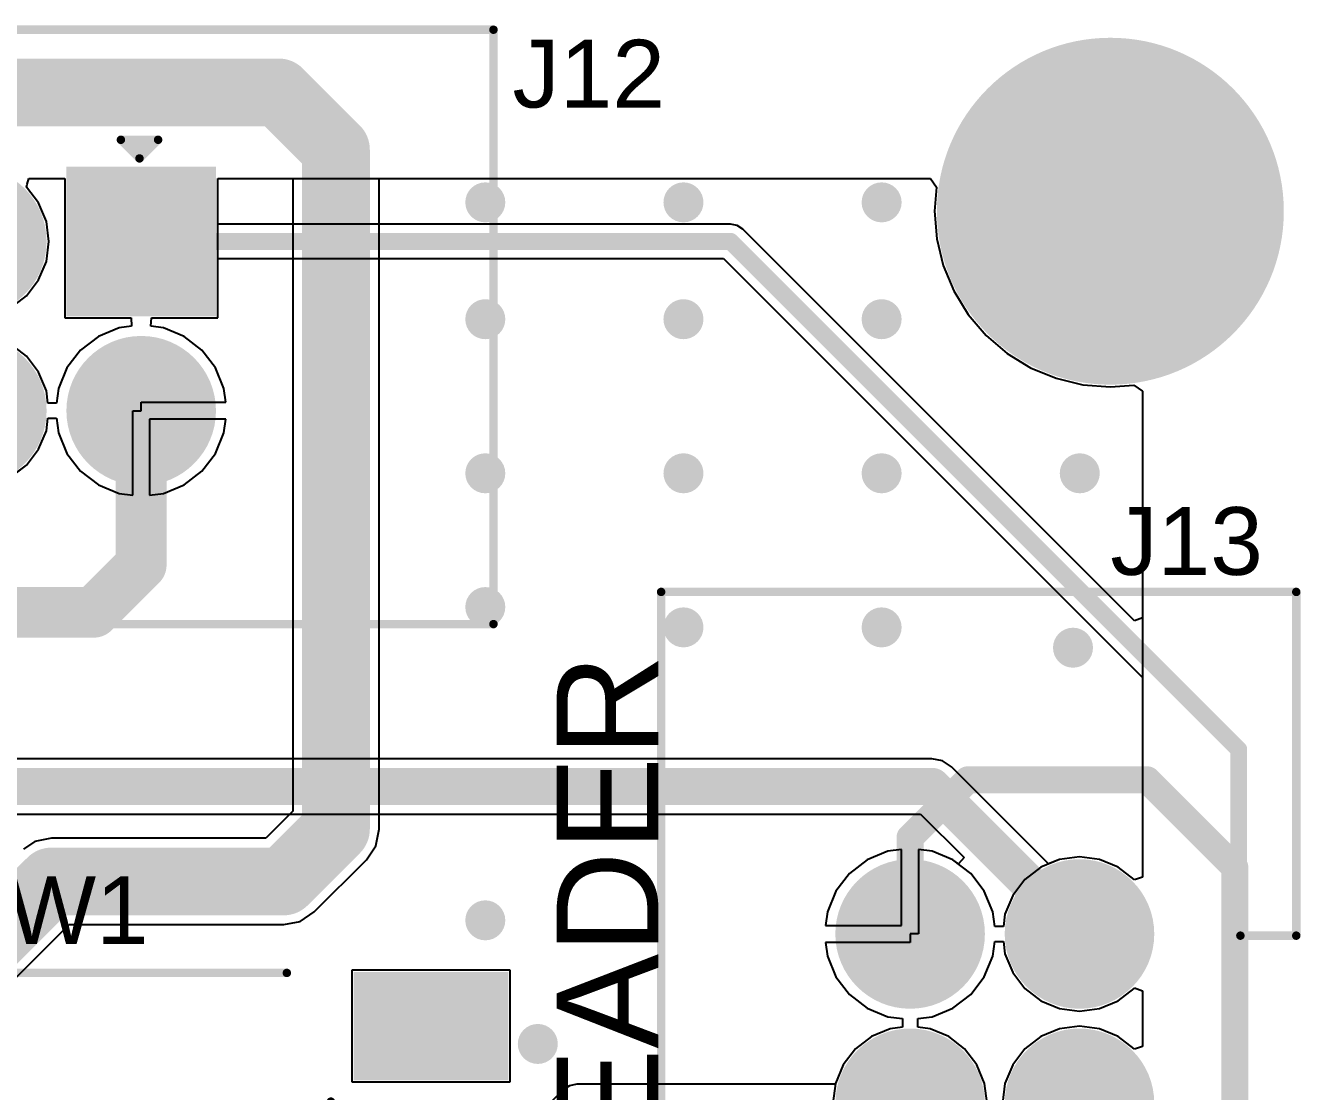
# Model space of a CAD drawing. Header units: millimetres. Extents: x -0.27 to 4.7, y -0.39 to 2.83.
# Drawn here: x 3.868 to 4.62, y 2.131 to 2.76 of the extents above; entities that cross this region are included whole.
import ezdxf

# ---------------------------------------------------------------- set-up
doc = ezdxf.new("R2010")
doc.units = ezdxf.units.MM
doc.header["$MEASUREMENT"] = 0
for name, color, linetype in [('BottomLayer', 5, 'Continuous'), ('BottomSolder', 6, 'Continuous'), ('MultiLayer', 9, 'Continuous'), ('PadHoleLayer', 156, 'Continuous'), ('TopLayer', 1, 'Continuous'), ('TopOverlay', 2, 'Continuous'), ('TopPaste', 8, 'Continuous'), ('TopSolder', 216, 'Continuous'), ('ViaHoleLayer', 16, 'Continuous')]:
    doc.layers.add(name, color=color, linetype=linetype)
doc.styles.add('Arial', font='', dxfattribs={"height": 0.2})
doc.styles.get('Arial').set_extended_font_data('Arial')

# ---------------------------------------------------------------- blocks, each defined once
blk = doc.blocks.new('TL3301NF160QG_56')
at = {"layer": 'TopLayer'}
for points in [[(-0.1374015, 0.06062995), (-0.2208661, 0.06062995), (-0.2208661, 0.11653545), (-0.1374015, 0.11653545)], [(0.2208662, 0.06062995), (0.1374016, 0.06062995), (0.1374016, 0.11653545), (0.2208662, 0.11653545)], [(-0.1374015, -0.11653545), (-0.2208661, -0.11653545), (-0.2208661, -0.06062995), (-0.1374015, -0.06062995)], [(0.2208662, -0.11653545), (0.1374016, -0.11653545), (0.1374016, -0.06062995), (0.2208662, -0.06062995)]]:
    blk.add_hatch(color=1, dxfattribs=at).paths.add_polyline_path(points)
at = {"layer": 'TopPaste'}
for points in [[(-0.1374015, 0.06062995), (-0.2208661, 0.06062995), (-0.2208661, 0.11653545), (-0.1374015, 0.11653545)], [(0.2208662, 0.06062995), (0.1374016, 0.06062995), (0.1374016, 0.11653545), (0.2208662, 0.11653545)], [(-0.1374015, -0.11653545), (-0.2208661, -0.11653545), (-0.2208661, -0.06062995), (-0.1374015, -0.06062995)], [(0.2208662, -0.11653545), (0.1374016, -0.11653545), (0.1374016, -0.06062995), (0.2208662, -0.06062995)]]:
    blk.add_hatch(color=8, dxfattribs=at).paths.add_polyline_path(points)
at = {"layer": 'TopSolder'}
for points in [[(-0.1334015, 0.05662995), (-0.2248661, 0.05662995), (-0.2248661, 0.12053545), (-0.1334015, 0.12053545)], [(0.2248662, 0.05662995), (0.1334016, 0.05662995), (0.1334016, 0.12053545), (0.2248662, 0.12053545)], [(-0.1334015, -0.12053545), (-0.2248661, -0.12053545), (-0.2248661, -0.05662995), (-0.1334015, -0.05662995)], [(0.2248662, -0.12053545), (0.1334016, -0.12053545), (0.1334016, -0.05662995), (0.2248662, -0.05662995)]]:
    blk.add_hatch(color=216, dxfattribs=at).paths.add_polyline_path(points)
at = {"layer": 'TopOverlay'}
for points, const_width in [([(-0.1879999, 0.129), (-0.1779999, 0.129)], 0.007874), ([(-0.1879999, 0.129), (-0.1829999, 0.124)], 0.007874), ([(-0.1829999, 0.124), (-0.1779999, 0.129)], 0.007874), ([(-0.101, 0.12), (0.094, 0.12)], 0.005), ([(0.12, -0.041), (0.12, 0.044)], 0.005), ([(-0.1199999, -0.044), (-0.1199999, 0.041)], 0.005), ([(-0.0939999, -0.12), (0.1010001, -0.12)], 0.005)]:
    blk.add_lwpolyline(points, dxfattribs=dict(at, const_width=const_width))
for points, const_width in [([(-0.1899684, 0.129, 1), (-0.1860314, 0.129, 1)], 0.003937), ([(-0.1899684, 0.129, 1), (-0.1860314, 0.129, 1)], 0.003937), ([(-0.1799684, 0.129, 1), (-0.1760314, 0.129, 1)], 0.003937), ([(-0.1799684, 0.129, 1), (-0.1760314, 0.129, 1)], 0.003937), ([(-0.1849684, 0.124, 1), (-0.1810314, 0.124, 1)], 0.003937), ([(-0.1849684, 0.124, 1), (-0.1810314, 0.124, 1)], 0.003937), ([(-0.10225, 0.12, 1), (-0.09975, 0.12, 1)], 0.0025), ([(0.09275, 0.12, 1), (0.09525, 0.12, 1)], 0.0025), ([(0.11875, 0.044, 1), (0.12125, 0.044, 1)], 0.0025), ([(-0.1212499, 0.041, 1), (-0.1187499, 0.041, 1)], 0.0025), ([(-0.1212499, -0.044, 1), (-0.1187499, -0.044, 1)], 0.0025), ([(0.11875, -0.041, 1), (0.12125, -0.041, 1)], 0.0025), ([(-0.0952499, -0.12, 1), (-0.0927499, -0.12, 1)], 0.0025), ([(0.0997501, -0.12, 1), (0.1022501, -0.12, 1)], 0.0025)]:
    blk.add_lwpolyline(points, format="xyb", close=True, dxfattribs=dict(at, const_width=const_width))
blk = doc.blocks.new('BH254V_6P_120')
at = {"layer": 'BottomLayer'}
h = blk.add_hatch(color=5, dxfattribs=at)
edge = h.paths.add_edge_path()
edge.add_arc((-0.1, 0.05), 0.0401575, 0, 360)
h = blk.add_hatch(color=5, dxfattribs=at)
edge = h.paths.add_edge_path()
edge.add_arc((0, 0.05), 0.0401575, 0, 360)
h = blk.add_hatch(color=5, dxfattribs=at)
edge = h.paths.add_edge_path()
edge.add_arc((0.1, 0.05), 0.0401575, 0, 360)
blk.add_hatch(color=5, dxfattribs=at).paths.add_polyline_path([(-0.1401575, -0.0098425), (-0.0598425, -0.0098425), (-0.0598425, -0.0901575), (-0.1401575, -0.0901575)])
h = blk.add_hatch(color=5, dxfattribs=at)
edge = h.paths.add_edge_path()
edge.add_arc((0, -0.05), 0.0401575, 0, 360)
h = blk.add_hatch(color=5, dxfattribs=at)
edge = h.paths.add_edge_path()
edge.add_arc((0.1, -0.05), 0.0401575, 0, 360)
at = {"layer": 'BottomSolder'}
h = blk.add_hatch(color=6, dxfattribs=at)
edge = h.paths.add_edge_path()
edge.add_arc((-0.1, 0.05), 0.0441575, 0, 360)
h = blk.add_hatch(color=6, dxfattribs=at)
edge = h.paths.add_edge_path()
edge.add_arc((0, 0.05), 0.0441575, 0, 360)
h = blk.add_hatch(color=6, dxfattribs=at)
edge = h.paths.add_edge_path()
edge.add_arc((0.1, 0.05), 0.0441575, 0, 360)
blk.add_hatch(color=6, dxfattribs=at).paths.add_polyline_path([(-0.1441575, -0.0058425), (-0.0558425, -0.0058425), (-0.0558425, -0.0941575), (-0.1441575, -0.0941575)])
h = blk.add_hatch(color=6, dxfattribs=at)
edge = h.paths.add_edge_path()
edge.add_arc((0, -0.05), 0.0441575, 0, 360)
h = blk.add_hatch(color=6, dxfattribs=at)
edge = h.paths.add_edge_path()
edge.add_arc((0.1, -0.05), 0.0441575, 0, 360)
at = {"layer": 'MultiLayer'}
h = blk.add_hatch(color=9, dxfattribs=at)
edge = h.paths.add_edge_path()
edge.add_arc((-0.1, 0.05), 0.0401575, 0, 360)
h = blk.add_hatch(color=9, dxfattribs=at)
edge = h.paths.add_edge_path()
edge.add_arc((0, 0.05), 0.0401575, 0, 360)
h = blk.add_hatch(color=9, dxfattribs=at)
edge = h.paths.add_edge_path()
edge.add_arc((0.1, 0.05), 0.0401575, 0, 360)
blk.add_hatch(color=9, dxfattribs=at).paths.add_polyline_path([(-0.1401575, -0.0098425), (-0.0598425, -0.0098425), (-0.0598425, -0.0901575), (-0.1401575, -0.0901575)])
h = blk.add_hatch(color=9, dxfattribs=at)
edge = h.paths.add_edge_path()
edge.add_arc((0, -0.05), 0.0401575, 0, 360)
h = blk.add_hatch(color=9, dxfattribs=at)
edge = h.paths.add_edge_path()
edge.add_arc((0.1, -0.05), 0.0401575, 0, 360)
at = {"layer": 'PadHoleLayer'}
h = blk.add_hatch(color=156, dxfattribs=at)
edge = h.paths.add_edge_path()
edge.add_arc((-0.1, 0.05), 0.0200787, 0, 360)
h = blk.add_hatch(color=156, dxfattribs=at)
edge = h.paths.add_edge_path()
edge.add_arc((0, 0.05), 0.0200787, 0, 360)
h = blk.add_hatch(color=156, dxfattribs=at)
edge = h.paths.add_edge_path()
edge.add_arc((0.1, 0.05), 0.0200787, 0, 360)
h = blk.add_hatch(color=156, dxfattribs=at)
edge = h.paths.add_edge_path()
edge.add_arc((-0.1, -0.05), 0.0200787, 0, 360)
h = blk.add_hatch(color=156, dxfattribs=at)
edge = h.paths.add_edge_path()
edge.add_arc((0, -0.05), 0.0200787, 0, 360)
h = blk.add_hatch(color=156, dxfattribs=at)
edge = h.paths.add_edge_path()
edge.add_arc((0.1, -0.05), 0.0200787, 0, 360)
at = {"layer": 'TopLayer'}
h = blk.add_hatch(color=1, dxfattribs=at)
edge = h.paths.add_edge_path()
edge.add_arc((-0.1, 0.05), 0.0401575, 0, 360)
h = blk.add_hatch(color=1, dxfattribs=at)
edge = h.paths.add_edge_path()
edge.add_arc((0, 0.05), 0.0401575, 0, 360)
h = blk.add_hatch(color=1, dxfattribs=at)
edge = h.paths.add_edge_path()
edge.add_arc((0.1, 0.05), 0.0401575, 0, 360)
blk.add_hatch(color=1, dxfattribs=at).paths.add_polyline_path([(-0.1401575, -0.0098425), (-0.0598425, -0.0098425), (-0.0598425, -0.0901575), (-0.1401575, -0.0901575)])
h = blk.add_hatch(color=1, dxfattribs=at)
edge = h.paths.add_edge_path()
edge.add_arc((0, -0.05), 0.0401575, 0, 360)
h = blk.add_hatch(color=1, dxfattribs=at)
edge = h.paths.add_edge_path()
edge.add_arc((0.1, -0.05), 0.0401575, 0, 360)
at = {"layer": 'TopOverlay'}
blk.add_hatch(color=2, dxfattribs=at).paths.add_polyline_path([(-0.0955, -0.103), (-0.107, -0.103), (-0.107, -0.1105), (-0.0955, -0.1105)])
at = {"layer": 'TopSolder'}
h = blk.add_hatch(color=216, dxfattribs=at)
edge = h.paths.add_edge_path()
edge.add_arc((-0.1, 0.05), 0.0441575, 0, 360)
h = blk.add_hatch(color=216, dxfattribs=at)
edge = h.paths.add_edge_path()
edge.add_arc((0, 0.05), 0.0441575, 0, 360)
h = blk.add_hatch(color=216, dxfattribs=at)
edge = h.paths.add_edge_path()
edge.add_arc((0.1, 0.05), 0.0441575, 0, 360)
blk.add_hatch(color=216, dxfattribs=at).paths.add_polyline_path([(-0.1441575, -0.0058425), (-0.0558425, -0.0058425), (-0.0558425, -0.0941575), (-0.1441575, -0.0941575)])
h = blk.add_hatch(color=216, dxfattribs=at)
edge = h.paths.add_edge_path()
edge.add_arc((0, -0.05), 0.0441575, 0, 360)
h = blk.add_hatch(color=216, dxfattribs=at)
edge = h.paths.add_edge_path()
edge.add_arc((0.1, -0.05), 0.0441575, 0, 360)
at = {"layer": 'TopOverlay', "const_width": 0.005}
for points in [[(-0.301, 0.197), (0.302, 0.197)], [(-0.301, 0.197), (-0.301, -0.178)], [(0.302, 0.197), (0.302, -0.178)], [(-0.101, -0.1), (-0.112, -0.111)], [(-0.101, -0.1), (-0.09, -0.111)], [(-0.112, -0.111), (-0.09, -0.111)], [(-0.1, -0.145), (0.099, -0.145)], [(-0.1, -0.145), (-0.1, -0.178)], [(0.099, -0.145), (0.099, -0.178)], [(-0.301, -0.178), (-0.1, -0.178)], [(0.099, -0.178), (0.302, -0.178)]]:
    blk.add_lwpolyline(points, dxfattribs=at)
at = {"layer": 'TopOverlay', "const_width": 0.0025}
for points in [[(-0.30225, 0.197, 1), (-0.29975, 0.197, 1)], [(-0.30225, 0.197, 1), (-0.29975, 0.197, 1)], [(0.30075, 0.197, 1), (0.30325, 0.197, 1)], [(0.30075, 0.197, 1), (0.30325, 0.197, 1)], [(-0.10225, -0.1, 1), (-0.09975, -0.1, 1)], [(-0.10225, -0.1, 1), (-0.09975, -0.1, 1)], [(-0.11325, -0.111, 1), (-0.11075, -0.111, 1)], [(-0.11325, -0.111, 1), (-0.11075, -0.111, 1)], [(-0.09125, -0.111, 1), (-0.08875, -0.111, 1)], [(-0.09125, -0.111, 1), (-0.08875, -0.111, 1)], [(-0.10125, -0.145, 1), (-0.09875, -0.145, 1)], [(-0.10125, -0.145, 1), (-0.09875, -0.145, 1)], [(0.09775, -0.145, 1), (0.10025, -0.145, 1)], [(0.09775, -0.145, 1), (0.10025, -0.145, 1)], [(-0.30225, -0.178, 1), (-0.29975, -0.178, 1)], [(-0.30225, -0.178, 1), (-0.29975, -0.178, 1)], [(-0.10125, -0.178, 1), (-0.09875, -0.178, 1)], [(-0.10125, -0.178, 1), (-0.09875, -0.178, 1)], [(0.09775, -0.178, 1), (0.10025, -0.178, 1)], [(0.09775, -0.178, 1), (0.10025, -0.178, 1)], [(0.30075, -0.178, 1), (0.30325, -0.178, 1)], [(0.30075, -0.178, 1), (0.30325, -0.178, 1)]]:
    blk.add_lwpolyline(points, format="xyb", close=True, dxfattribs=at)
blk = doc.blocks.new('BH254V_10P_121')
at = {"layer": 'BottomLayer'}
h = blk.add_hatch(color=5, dxfattribs=at)
edge = h.paths.add_edge_path()
edge.add_arc((-0.2, 0.05), 0.0401575, 0, 360)
h = blk.add_hatch(color=5, dxfattribs=at)
edge = h.paths.add_edge_path()
edge.add_arc((-0.1, 0.05), 0.0401575, 0, 360)
blk.add_hatch(color=5, dxfattribs=at).paths.add_polyline_path([(-0.2401575, -0.0098425), (-0.1598425, -0.0098425), (-0.1598425, -0.0901575), (-0.2401575, -0.0901575)])
h = blk.add_hatch(color=5, dxfattribs=at)
edge = h.paths.add_edge_path()
edge.add_arc((-0.1, -0.05), 0.0401575, 0, 360)
at = {"layer": 'BottomSolder'}
h = blk.add_hatch(color=6, dxfattribs=at)
edge = h.paths.add_edge_path()
edge.add_arc((-0.2, 0.05), 0.0441575, 0, 360)
h = blk.add_hatch(color=6, dxfattribs=at)
edge = h.paths.add_edge_path()
edge.add_arc((-0.1, 0.05), 0.0441575, 0, 360)
blk.add_hatch(color=6, dxfattribs=at).paths.add_polyline_path([(-0.2441575, -0.0058425), (-0.1558425, -0.0058425), (-0.1558425, -0.0941575), (-0.2441575, -0.0941575)])
h = blk.add_hatch(color=6, dxfattribs=at)
edge = h.paths.add_edge_path()
edge.add_arc((-0.1, -0.05), 0.0441575, 0, 360)
at = {"layer": 'MultiLayer'}
h = blk.add_hatch(color=9, dxfattribs=at)
edge = h.paths.add_edge_path()
edge.add_arc((-0.2, 0.05), 0.0401575, 0, 360)
h = blk.add_hatch(color=9, dxfattribs=at)
edge = h.paths.add_edge_path()
edge.add_arc((-0.1, 0.05), 0.0401575, 0, 360)
blk.add_hatch(color=9, dxfattribs=at).paths.add_polyline_path([(-0.2401575, -0.0098425), (-0.1598425, -0.0098425), (-0.1598425, -0.0901575), (-0.2401575, -0.0901575)])
h = blk.add_hatch(color=9, dxfattribs=at)
edge = h.paths.add_edge_path()
edge.add_arc((-0.1, -0.05), 0.0401575, 0, 360)
at = {"layer": 'PadHoleLayer'}
h = blk.add_hatch(color=156, dxfattribs=at)
edge = h.paths.add_edge_path()
edge.add_arc((-0.2, 0.05), 0.0200787, 0, 360)
h = blk.add_hatch(color=156, dxfattribs=at)
edge = h.paths.add_edge_path()
edge.add_arc((-0.2, -0.05), 0.0200787, 0, 360)
at = {"layer": 'TopLayer'}
h = blk.add_hatch(color=1, dxfattribs=at)
edge = h.paths.add_edge_path()
edge.add_arc((-0.2, 0.05), 0.0401575, 0, 360)
h = blk.add_hatch(color=1, dxfattribs=at)
edge = h.paths.add_edge_path()
edge.add_arc((-0.1, 0.05), 0.0401575, 0, 360)
blk.add_hatch(color=1, dxfattribs=at).paths.add_polyline_path([(-0.2401575, -0.0098425), (-0.1598425, -0.0098425), (-0.1598425, -0.0901575), (-0.2401575, -0.0901575)])
h = blk.add_hatch(color=1, dxfattribs=at)
edge = h.paths.add_edge_path()
edge.add_arc((-0.1, -0.05), 0.0401575, 0, 360)
at = {"layer": 'TopOverlay'}
blk.add_hatch(color=2, dxfattribs=at).paths.add_polyline_path([(-0.1935, -0.102), (-0.205, -0.102), (-0.205, -0.1095), (-0.1935, -0.1095)])
at = {"layer": 'TopSolder'}
h = blk.add_hatch(color=216, dxfattribs=at)
edge = h.paths.add_edge_path()
edge.add_arc((-0.2, 0.05), 0.0441575, 0, 360)
h = blk.add_hatch(color=216, dxfattribs=at)
edge = h.paths.add_edge_path()
edge.add_arc((-0.1, 0.05), 0.0441575, 0, 360)
blk.add_hatch(color=216, dxfattribs=at).paths.add_polyline_path([(-0.2441575, -0.0058425), (-0.1558425, -0.0058425), (-0.1558425, -0.0941575), (-0.2441575, -0.0941575)])
h = blk.add_hatch(color=216, dxfattribs=at)
edge = h.paths.add_edge_path()
edge.add_arc((-0.1, -0.05), 0.0441575, 0, 360)
at = {"layer": 'TopOverlay', "const_width": 0.005}
for points in [[(0.407, 0.176), (-0.408, 0.1759999)], [(-0.408, 0.176), (-0.408, -0.175)], [(-0.199, -0.099), (-0.21, -0.11)], [(-0.188, -0.11), (-0.199, -0.099)], [(-0.188, -0.11), (-0.21, -0.11)], [(-0.1, -0.175), (-0.408, -0.175)]]:
    blk.add_lwpolyline(points, dxfattribs=at)
at = {"layer": 'TopOverlay', "const_width": 0.0025}
for points in [[(-0.40925, 0.176, 1), (-0.40675, 0.176, 1)], [(-0.40925, 0.1759999, 1), (-0.40675, 0.1759999, 1)], [(-0.20025, -0.099, 1), (-0.19775, -0.099, 1)], [(-0.20025, -0.099, 1), (-0.19775, -0.099, 1)], [(-0.21125, -0.11, 1), (-0.20875, -0.11, 1)], [(-0.21125, -0.11, 1), (-0.20875, -0.11, 1)], [(-0.18925, -0.11, 1), (-0.18675, -0.11, 1)], [(-0.18925, -0.11, 1), (-0.18675, -0.11, 1)], [(-0.40925, -0.175, 1), (-0.40675, -0.175, 1)], [(-0.40925, -0.175, 1), (-0.40675, -0.175, 1)]]:
    blk.add_lwpolyline(points, format="xyb", close=True, dxfattribs=at)

msp = doc.modelspace()

# ---------------------------------------------------------------- hatches: boundary and pattern name
at = {"layer": 'BottomLayer'}
h = msp.add_hatch(color=5, dxfattribs=at)
edge = h.paths.add_edge_path()
edge.add_arc((4.5080542, 2.6507712), 0.0984252, 0, 360)
h = msp.add_hatch(color=5, dxfattribs=at)
edge = h.paths.add_edge_path()
edge.add_arc((4.139, 2.656), 0.011811, 0, 360)
h = msp.add_hatch(color=5, dxfattribs=at)
edge = h.paths.add_edge_path()
edge.add_arc((4.256, 2.656), 0.011811, 0, 360)
h = msp.add_hatch(color=5, dxfattribs=at)
edge = h.paths.add_edge_path()
edge.add_arc((4.373, 2.656), 0.011811, 0, 360)
h = msp.add_hatch(color=5, dxfattribs=at)
edge = h.paths.add_edge_path()
edge.add_arc((4.139, 2.587), 0.011811, 0, 360)
h = msp.add_hatch(color=5, dxfattribs=at)
edge = h.paths.add_edge_path()
edge.add_arc((4.256, 2.587), 0.011811, 0, 360)
h = msp.add_hatch(color=5, dxfattribs=at)
edge = h.paths.add_edge_path()
edge.add_arc((4.373, 2.587), 0.011811, 0, 360)
h = msp.add_hatch(color=5, dxfattribs=at)
edge = h.paths.add_edge_path()
edge.add_arc((4.139, 2.496), 0.011811, 0, 360)
h = msp.add_hatch(color=5, dxfattribs=at)
edge = h.paths.add_edge_path()
edge.add_arc((4.256, 2.496), 0.011811, 0, 360)
h = msp.add_hatch(color=5, dxfattribs=at)
edge = h.paths.add_edge_path()
edge.add_arc((4.373, 2.496), 0.011811, 0, 360)
h = msp.add_hatch(color=5, dxfattribs=at)
edge = h.paths.add_edge_path()
edge.add_arc((4.49, 2.496), 0.011811, 0, 360)
h = msp.add_hatch(color=5, dxfattribs=at)
edge = h.paths.add_edge_path()
edge.add_arc((4.139, 2.417), 0.011811, 0, 360)
h = msp.add_hatch(color=5, dxfattribs=at)
edge = h.paths.add_edge_path()
edge.add_arc((4.256, 2.405), 0.011811, 0, 360)
h = msp.add_hatch(color=5, dxfattribs=at)
edge = h.paths.add_edge_path()
edge.add_arc((4.373, 2.405), 0.011811, 0, 360)
h = msp.add_hatch(color=5, dxfattribs=at)
edge = h.paths.add_edge_path()
edge.add_arc((4.486, 2.393), 0.011811, 0, 360)
h = msp.add_hatch(color=5, dxfattribs=at)
edge = h.paths.add_edge_path()
edge.add_arc((4.139, 2.232), 0.011811, 0, 360)
h = msp.add_hatch(color=5, dxfattribs=at)
edge = h.paths.add_edge_path()
edge.add_arc((4.17, 2.159), 0.011811, 0, 360)
at = {"layer": 'BottomSolder'}
h = msp.add_hatch(color=6, dxfattribs=at)
edge = h.paths.add_edge_path()
edge.add_arc((4.5080542, 2.6507712), 0.1024252, 0, 360)
h = msp.add_hatch(color=6, dxfattribs=at)
edge = h.paths.add_edge_path()
edge.add_arc((4.139, 2.656), 0.0059055, 0, 360)
h = msp.add_hatch(color=6, dxfattribs=at)
edge = h.paths.add_edge_path()
edge.add_arc((4.256, 2.656), 0.0059055, 0, 360)
h = msp.add_hatch(color=6, dxfattribs=at)
edge = h.paths.add_edge_path()
edge.add_arc((4.373, 2.656), 0.0059055, 0, 360)
h = msp.add_hatch(color=6, dxfattribs=at)
edge = h.paths.add_edge_path()
edge.add_arc((4.139, 2.587), 0.0059055, 0, 360)
h = msp.add_hatch(color=6, dxfattribs=at)
edge = h.paths.add_edge_path()
edge.add_arc((4.256, 2.587), 0.0059055, 0, 360)
h = msp.add_hatch(color=6, dxfattribs=at)
edge = h.paths.add_edge_path()
edge.add_arc((4.373, 2.587), 0.0059055, 0, 360)
h = msp.add_hatch(color=6, dxfattribs=at)
edge = h.paths.add_edge_path()
edge.add_arc((4.139, 2.496), 0.0059055, 0, 360)
h = msp.add_hatch(color=6, dxfattribs=at)
edge = h.paths.add_edge_path()
edge.add_arc((4.256, 2.496), 0.0059055, 0, 360)
h = msp.add_hatch(color=6, dxfattribs=at)
edge = h.paths.add_edge_path()
edge.add_arc((4.373, 2.496), 0.0059055, 0, 360)
h = msp.add_hatch(color=6, dxfattribs=at)
edge = h.paths.add_edge_path()
edge.add_arc((4.49, 2.496), 0.0059055, 0, 360)
h = msp.add_hatch(color=6, dxfattribs=at)
edge = h.paths.add_edge_path()
edge.add_arc((4.139, 2.417), 0.0059055, 0, 360)
h = msp.add_hatch(color=6, dxfattribs=at)
edge = h.paths.add_edge_path()
edge.add_arc((4.256, 2.405), 0.0059055, 0, 360)
h = msp.add_hatch(color=6, dxfattribs=at)
edge = h.paths.add_edge_path()
edge.add_arc((4.373, 2.405), 0.0059055, 0, 360)
h = msp.add_hatch(color=6, dxfattribs=at)
edge = h.paths.add_edge_path()
edge.add_arc((4.486, 2.393), 0.0059055, 0, 360)
h = msp.add_hatch(color=6, dxfattribs=at)
edge = h.paths.add_edge_path()
edge.add_arc((4.139, 2.232), 0.0059055, 0, 360)
h = msp.add_hatch(color=6, dxfattribs=at)
edge = h.paths.add_edge_path()
edge.add_arc((4.17, 2.159), 0.0059055, 0, 360)
at = {"layer": 'MultiLayer'}
h = msp.add_hatch(color=9, dxfattribs=at)
edge = h.paths.add_edge_path()
edge.add_arc((4.5080542, 2.6507712), 0.0984252, 0, 360)
at = {"layer": 'PadHoleLayer'}
h = msp.add_hatch(color=156, dxfattribs=at)
edge = h.paths.add_edge_path()
edge.add_arc((4.5080542, 2.6507712), 0.0610236, 0, 360)
at = {"layer": 'TopLayer'}
h = msp.add_hatch(color=1, dxfattribs=at)
edge = h.paths.add_edge_path()
edge.add_arc((4.5080542, 2.6507712), 0.0984252, 0, 360)
h = msp.add_hatch(color=1, dxfattribs=at)
edge = h.paths.add_edge_path()
edge.add_arc((4.139, 2.656), 0.011811, 0, 360)
h = msp.add_hatch(color=1, dxfattribs=at)
edge = h.paths.add_edge_path()
edge.add_arc((4.256, 2.656), 0.011811, 0, 360)
h = msp.add_hatch(color=1, dxfattribs=at)
edge = h.paths.add_edge_path()
edge.add_arc((4.373, 2.656), 0.011811, 0, 360)
h = msp.add_hatch(color=1, dxfattribs=at)
edge = h.paths.add_edge_path()
edge.add_arc((4.139, 2.587), 0.011811, 0, 360)
h = msp.add_hatch(color=1, dxfattribs=at)
edge = h.paths.add_edge_path()
edge.add_arc((4.256, 2.587), 0.011811, 0, 360)
h = msp.add_hatch(color=1, dxfattribs=at)
edge = h.paths.add_edge_path()
edge.add_arc((4.373, 2.587), 0.011811, 0, 360)
h = msp.add_hatch(color=1, dxfattribs=at)
edge = h.paths.add_edge_path()
edge.add_arc((4.139, 2.496), 0.011811, 0, 360)
h = msp.add_hatch(color=1, dxfattribs=at)
edge = h.paths.add_edge_path()
edge.add_arc((4.256, 2.496), 0.011811, 0, 360)
h = msp.add_hatch(color=1, dxfattribs=at)
edge = h.paths.add_edge_path()
edge.add_arc((4.373, 2.496), 0.011811, 0, 360)
h = msp.add_hatch(color=1, dxfattribs=at)
edge = h.paths.add_edge_path()
edge.add_arc((4.49, 2.496), 0.011811, 0, 360)
h = msp.add_hatch(color=1, dxfattribs=at)
edge = h.paths.add_edge_path()
edge.add_arc((4.139, 2.417), 0.011811, 0, 360)
h = msp.add_hatch(color=1, dxfattribs=at)
edge = h.paths.add_edge_path()
edge.add_arc((4.256, 2.405), 0.011811, 0, 360)
h = msp.add_hatch(color=1, dxfattribs=at)
edge = h.paths.add_edge_path()
edge.add_arc((4.373, 2.405), 0.011811, 0, 360)
h = msp.add_hatch(color=1, dxfattribs=at)
edge = h.paths.add_edge_path()
edge.add_arc((4.486, 2.393), 0.011811, 0, 360)
h = msp.add_hatch(color=1, dxfattribs=at)
edge = h.paths.add_edge_path()
edge.add_arc((4.139, 2.232), 0.011811, 0, 360)
h = msp.add_hatch(color=1, dxfattribs=at)
edge = h.paths.add_edge_path()
edge.add_arc((4.17, 2.159), 0.011811, 0, 360)
at = {"layer": 'TopSolder'}
h = msp.add_hatch(color=216, dxfattribs=at)
edge = h.paths.add_edge_path()
edge.add_arc((4.5080542, 2.6507712), 0.1024252, 0, 360)
h = msp.add_hatch(color=216, dxfattribs=at)
edge = h.paths.add_edge_path()
edge.add_arc((4.139, 2.656), 0.0059055, 0, 360)
h = msp.add_hatch(color=216, dxfattribs=at)
edge = h.paths.add_edge_path()
edge.add_arc((4.256, 2.656), 0.0059055, 0, 360)
h = msp.add_hatch(color=216, dxfattribs=at)
edge = h.paths.add_edge_path()
edge.add_arc((4.373, 2.656), 0.0059055, 0, 360)
h = msp.add_hatch(color=216, dxfattribs=at)
edge = h.paths.add_edge_path()
edge.add_arc((4.139, 2.587), 0.0059055, 0, 360)
h = msp.add_hatch(color=216, dxfattribs=at)
edge = h.paths.add_edge_path()
edge.add_arc((4.256, 2.587), 0.0059055, 0, 360)
h = msp.add_hatch(color=216, dxfattribs=at)
edge = h.paths.add_edge_path()
edge.add_arc((4.373, 2.587), 0.0059055, 0, 360)
h = msp.add_hatch(color=216, dxfattribs=at)
edge = h.paths.add_edge_path()
edge.add_arc((4.139, 2.496), 0.0059055, 0, 360)
h = msp.add_hatch(color=216, dxfattribs=at)
edge = h.paths.add_edge_path()
edge.add_arc((4.256, 2.496), 0.0059055, 0, 360)
h = msp.add_hatch(color=216, dxfattribs=at)
edge = h.paths.add_edge_path()
edge.add_arc((4.373, 2.496), 0.0059055, 0, 360)
h = msp.add_hatch(color=216, dxfattribs=at)
edge = h.paths.add_edge_path()
edge.add_arc((4.49, 2.496), 0.0059055, 0, 360)
h = msp.add_hatch(color=216, dxfattribs=at)
edge = h.paths.add_edge_path()
edge.add_arc((4.139, 2.417), 0.0059055, 0, 360)
h = msp.add_hatch(color=216, dxfattribs=at)
edge = h.paths.add_edge_path()
edge.add_arc((4.256, 2.405), 0.0059055, 0, 360)
h = msp.add_hatch(color=216, dxfattribs=at)
edge = h.paths.add_edge_path()
edge.add_arc((4.373, 2.405), 0.0059055, 0, 360)
h = msp.add_hatch(color=216, dxfattribs=at)
edge = h.paths.add_edge_path()
edge.add_arc((4.486, 2.393), 0.0059055, 0, 360)
h = msp.add_hatch(color=216, dxfattribs=at)
edge = h.paths.add_edge_path()
edge.add_arc((4.139, 2.232), 0.0059055, 0, 360)
h = msp.add_hatch(color=216, dxfattribs=at)
edge = h.paths.add_edge_path()
edge.add_arc((4.17, 2.159), 0.0059055, 0, 360)
at = {"layer": 'ViaHoleLayer'}
h = msp.add_hatch(color=16, dxfattribs=at)
edge = h.paths.add_edge_path()
edge.add_arc((4.139, 2.656), 0.0059055, 0, 360)
h = msp.add_hatch(color=16, dxfattribs=at)
edge = h.paths.add_edge_path()
edge.add_arc((4.256, 2.656), 0.0059055, 0, 360)
h = msp.add_hatch(color=16, dxfattribs=at)
edge = h.paths.add_edge_path()
edge.add_arc((4.373, 2.656), 0.0059055, 0, 360)
h = msp.add_hatch(color=16, dxfattribs=at)
edge = h.paths.add_edge_path()
edge.add_arc((4.139, 2.587), 0.0059055, 0, 360)
h = msp.add_hatch(color=16, dxfattribs=at)
edge = h.paths.add_edge_path()
edge.add_arc((4.256, 2.587), 0.0059055, 0, 360)
h = msp.add_hatch(color=16, dxfattribs=at)
edge = h.paths.add_edge_path()
edge.add_arc((4.373, 2.587), 0.0059055, 0, 360)
h = msp.add_hatch(color=16, dxfattribs=at)
edge = h.paths.add_edge_path()
edge.add_arc((4.139, 2.496), 0.0059055, 0, 360)
h = msp.add_hatch(color=16, dxfattribs=at)
edge = h.paths.add_edge_path()
edge.add_arc((4.256, 2.496), 0.0059055, 0, 360)
h = msp.add_hatch(color=16, dxfattribs=at)
edge = h.paths.add_edge_path()
edge.add_arc((4.373, 2.496), 0.0059055, 0, 360)
h = msp.add_hatch(color=16, dxfattribs=at)
edge = h.paths.add_edge_path()
edge.add_arc((4.49, 2.496), 0.0059055, 0, 360)
h = msp.add_hatch(color=16, dxfattribs=at)
edge = h.paths.add_edge_path()
edge.add_arc((4.139, 2.417), 0.0059055, 0, 360)
h = msp.add_hatch(color=16, dxfattribs=at)
edge = h.paths.add_edge_path()
edge.add_arc((4.256, 2.405), 0.0059055, 0, 360)
h = msp.add_hatch(color=16, dxfattribs=at)
edge = h.paths.add_edge_path()
edge.add_arc((4.373, 2.405), 0.0059055, 0, 360)
h = msp.add_hatch(color=16, dxfattribs=at)
edge = h.paths.add_edge_path()
edge.add_arc((4.486, 2.393), 0.0059055, 0, 360)
h = msp.add_hatch(color=16, dxfattribs=at)
edge = h.paths.add_edge_path()
edge.add_arc((4.139, 2.232), 0.0059055, 0, 360)
h = msp.add_hatch(color=16, dxfattribs=at)
edge = h.paths.add_edge_path()
edge.add_arc((4.17, 2.159), 0.0059055, 0, 360)

# ---------------------------------------------------------------- linework, layer by layer
at = {"layer": 'BottomLayer'}
for p, q in [((3.8681485, 2.665), (3.8684136, 2.6668198)), ((3.8752676, 2.6557222), (3.8681485, 2.665)), ((3.8684136, 2.6668198), (3.8694931, 2.67)), ((3.8694931, 2.67), (3.8906651, 2.67)), ((3.8906651, 2.67), (3.8906651, 2.5877911)), ((3.9809801, 2.6431445), (3.9809801, 2.67)), ((3.9809801, 2.67), (4.4019303, 2.67)), ((4.4019303, 2.67), (4.405429, 2.6649999)), ((4.405429, 2.6649999), (4.4043092, 2.6507712)), ((3.8798178, 2.6447371), (3.8752676, 2.6557222)), ((4.4043092, 2.6507712), (4.4055865, 2.6345419)), ((3.8813698, 2.6329486), (3.8798178, 2.6447371)), ((4.2838226, 2.6431445), (3.9809801, 2.6431445)), ((4.2877244, 2.6423684), (4.2838226, 2.6431445)), ((4.2910322, 2.6401582), (4.2877244, 2.6423684)), ((4.5223806, 2.4088098), (4.2910322, 2.6401582)), ((3.8798178, 2.6211601), (3.8813698, 2.6329486)), ((4.4055865, 2.6345419), (4.4093868, 2.6187122)), ((3.8752676, 2.610175), (3.8798178, 2.6211601)), ((3.9809801, 2.5877911), (3.9809801, 2.6227527)), ((3.9809801, 2.6227527), (4.2795993, 2.6227527)), ((4.2795993, 2.6227527), (4.527, 2.375352)), ((4.4093868, 2.6187122), (4.4156167, 2.603672)), ((3.8680293, 2.6007419), (3.8752676, 2.610175)), ((3.8585962, 2.5935036), (3.8680293, 2.6007419)), ((4.4156167, 2.603672), (4.4241227, 2.5897914)), ((4.4241227, 2.5897914), (4.4346954, 2.5774124)), ((3.8906651, 2.5877911), (3.9298147, 2.5877911)), ((3.9301424, 2.5827911), (3.9227289, 2.5818151)), ((3.9298147, 2.5877911), (3.9301424, 2.5827911)), ((3.9415028, 2.5827911), (3.9418305, 2.5877911)), ((3.9489163, 2.5818151), (3.9415028, 2.5827911)), ((3.9418305, 2.5877911), (3.9809801, 2.5877911)), ((3.9105274, 2.5767611), (3.9000499, 2.5687213)), ((3.9227289, 2.5818151), (3.9105274, 2.5767611)), ((3.9611178, 2.5767611), (3.9489163, 2.5818151)), ((3.9715953, 2.5687213), (3.9611178, 2.5767611)), ((4.4346954, 2.5774124), (4.4470744, 2.5668397)), ((3.8680293, 2.5651553), (3.8585962, 2.5723936)), ((3.9000499, 2.5687213), (3.8920101, 2.5582438)), ((3.9796351, 2.5582438), (3.9715953, 2.5687213)), ((3.8752676, 2.5557222), (3.8680293, 2.5651553)), ((4.4470744, 2.5668397), (4.460955, 2.5583337)), ((3.8798178, 2.5447371), (3.8752676, 2.5557222)), ((3.8920101, 2.5582438), (3.8869561, 2.5460423)), ((3.9846891, 2.5460423), (3.9796351, 2.5582438)), ((4.460955, 2.5583337), (4.4759952, 2.5521038)), ((4.4759952, 2.5521038), (4.4918249, 2.5483035)), ((3.8807795, 2.5374326), (3.8798178, 2.5447371)), ((3.8869561, 2.5460423), (3.8858226, 2.5374326)), ((3.9857546, 2.5379486), (3.9846891, 2.5460423)), ((4.4918249, 2.5483035), (4.5080542, 2.5470262)), ((4.5080542, 2.5470262), (4.522, 2.5481238)), ((4.522, 2.5481238), (4.527, 2.5445031)), ((4.527, 2.5445031), (4.527, 2.4107233)), ((3.8858226, 2.5374326), (3.8807795, 2.5374326)), ((3.9358226, 2.5329486), (3.9358226, 2.5379486)), ((3.9358226, 2.5379486), (3.9857546, 2.5379486)), ((3.9308226, 2.4830166), (3.9308226, 2.5329486)), ((3.9308226, 2.5329486), (3.9358226, 2.5329486)), ((3.8798178, 2.5211601), (3.8807795, 2.5284646)), ((3.8807795, 2.5284646), (3.8858226, 2.5284646)), ((3.8858226, 2.5284646), (3.8869561, 2.5198549)), ((3.9857546, 2.5279486), (3.9408226, 2.5279486)), ((3.9408226, 2.5279486), (3.9408226, 2.4830166)), ((3.9846891, 2.5198549), (3.9857546, 2.5279486)), ((3.8752676, 2.510175), (3.8798178, 2.5211601)), ((3.8869561, 2.5198549), (3.8920101, 2.5076534)), ((3.9796351, 2.5076534), (3.9846891, 2.5198549)), ((3.8680293, 2.5007419), (3.8752676, 2.510175)), ((3.8920101, 2.5076534), (3.9000499, 2.4971759)), ((3.9715953, 2.4971759), (3.9796351, 2.5076534)), ((3.8585962, 2.4935036), (3.8680293, 2.5007419)), ((3.9000499, 2.4971759), (3.9105274, 2.4891361)), ((3.9611178, 2.4891361), (3.9715953, 2.4971759)), ((3.9105274, 2.4891361), (3.9227289, 2.4840821)), ((3.9489163, 2.4840821), (3.9611178, 2.4891361)), ((3.9227289, 2.4840821), (3.9308226, 2.4830166)), ((3.9408226, 2.4830166), (3.9489163, 2.4840821)), ((4.527, 2.4107233), (4.5223806, 2.4088098)), ((4.527, 2.375352), (4.527, 2.2574549)), ((4.4027145, 2.3273703), (3.7636881, 2.3273703)), ((4.4089574, 2.3261285), (4.4027145, 2.3273703)), ((4.4142499, 2.3225922), (4.4089574, 2.3261285)), ((4.4715741, 2.265268), (4.4142499, 2.3225922)), ((3.7636881, 2.2947433), (4.3959572, 2.2947433)), ((4.3959572, 2.2947433), (4.4216474, 2.2690531)), ((4.3848226, 2.2738806), (4.3767289, 2.2728151)), ((4.3848226, 2.2289486), (4.3848226, 2.2738806)), ((4.4029163, 2.2728151), (4.3948226, 2.2738806)), ((4.3948226, 2.2738806), (4.3948226, 2.2239486)), ((4.3645274, 2.2677611), (4.3540499, 2.2597213)), ((4.3767289, 2.2728151), (4.3645274, 2.2677611)), ((4.4151178, 2.2677611), (4.4029163, 2.2728151)), ((4.4183436, 2.2652858), (4.4151178, 2.2677611)), ((4.4216474, 2.2690531), (4.4183436, 2.2652858)), ((4.4780341, 2.2679438), (4.4715741, 2.265268)), ((4.4898226, 2.2694958), (4.4780341, 2.2679438)), ((4.5016111, 2.2679438), (4.4898226, 2.2694958)), ((4.5125962, 2.2633936), (4.5016111, 2.2679438)), ((4.3540499, 2.2597213), (4.3460101, 2.2492438)), ((4.5220293, 2.2561553), (4.5125962, 2.2633936)), ((4.5222653, 2.2558477), (4.5220293, 2.2561553)), ((4.527, 2.2574549), (4.5222653, 2.2558477)), ((4.3460101, 2.2492438), (4.3409561, 2.2370423)), ((4.3409561, 2.2370423), (4.3398906, 2.2289486)), ((4.3398906, 2.2289486), (4.3848226, 2.2289486)), ((4.3948226, 2.2239486), (4.3898226, 2.2239486)), ((4.3898226, 2.2239486), (4.3898226, 2.2189486)), ((4.3898226, 2.2189486), (4.3398906, 2.2189486)), ((4.3398906, 2.2189486), (4.3409561, 2.2108549)), ((4.4386891, 2.2108549), (4.4398226, 2.2194646)), ((4.4398226, 2.2194646), (4.4448657, 2.2194646)), ((4.4448657, 2.2194646), (4.4458274, 2.2121601)), ((4.3409561, 2.2108549), (4.3460101, 2.1986534)), ((4.4336351, 2.1986534), (4.4386891, 2.2108549)), ((4.4458274, 2.2121601), (4.4503776, 2.201175)), ((4.3460101, 2.1986534), (4.3540499, 2.1881759)), ((4.4255953, 2.1881759), (4.4336351, 2.1986534)), ((4.4503776, 2.201175), (4.4576159, 2.1917419)), ((4.4576159, 2.1917419), (4.467049, 2.1845036)), ((4.5125962, 2.1845036), (4.5220293, 2.1917419)), ((4.5220293, 2.1917419), (4.5222653, 2.1920495)), ((4.5222653, 2.1920495), (4.527, 2.1904423)), ((4.3540499, 2.1881759), (4.3645274, 2.1801361)), ((4.4151178, 2.1801361), (4.4255953, 2.1881759)), ((4.467049, 2.1845036), (4.4780341, 2.1799534)), ((4.5016111, 2.1799534), (4.5125962, 2.1845036)), ((4.527, 2.1904423), (4.527, 2.1574549)), ((4.3645274, 2.1801361), (4.3767289, 2.1750821)), ((4.4029163, 2.1750821), (4.4151178, 2.1801361)), ((4.4780341, 2.1799534), (4.4898226, 2.1784014)), ((4.4898226, 2.1784014), (4.5016111, 2.1799534)), ((4.3767289, 2.1750821), (4.3853386, 2.1739486)), ((4.3853386, 2.1689055), (4.3780341, 2.1679438)), ((4.3853386, 2.1739486), (4.3853386, 2.1689055)), ((4.3943066, 2.1739486), (4.4029163, 2.1750821)), ((4.3943066, 2.1689055), (4.3943066, 2.1739486)), ((4.4016111, 2.1679438), (4.3943066, 2.1689055)), ((4.4898226, 2.1694958), (4.4780341, 2.1679438)), ((4.5016111, 2.1679438), (4.4898226, 2.1694958)), ((4.367049, 2.1633936), (4.3576159, 2.1561553)), ((4.3780341, 2.1679438), (4.367049, 2.1633936)), ((4.4125962, 2.1633936), (4.4016111, 2.1679438)), ((4.4220293, 2.1561553), (4.4125962, 2.1633936)), ((4.467049, 2.1633936), (4.4576159, 2.1561553)), ((4.4780341, 2.1679438), (4.467049, 2.1633936)), ((4.5125962, 2.1633936), (4.5016111, 2.1679438)), ((4.5220293, 2.1561553), (4.5125962, 2.1633936)), ((4.3576159, 2.1561553), (4.3503776, 2.1467222)), ((4.4292676, 2.1467222), (4.4220293, 2.1561553)), ((4.4576159, 2.1561553), (4.4503776, 2.1467222)), ((4.5222654, 2.1558477), (4.5220293, 2.1561553)), ((4.527, 2.1574549), (4.5222654, 2.1558477)), ((4.3503776, 2.1467222), (4.3458274, 2.1357371)), ((4.4338178, 2.1357371), (4.4292676, 2.1467222)), ((4.4503776, 2.1467222), (4.4458274, 2.1357371)), ((4.1850178, 2.1318789), (3.9106575, 1.8575187)), ((4.185018, 2.1318792), (4.1850178, 2.1318789)), ((4.1886566, 2.1343104), (4.185018, 2.1318792)), ((4.1929486, 2.1351642), (4.1886566, 2.1343104)), ((4.1929491, 2.1351641), (4.1929486, 2.1351642)), ((4.345752, 2.1351641), (4.1929491, 2.1351641)), ((4.3458274, 2.1357371), (4.345752, 2.1351641)), ((4.4353698, 2.1239486), (4.4338178, 2.1357371)), ((4.4458274, 2.1357371), (4.4442754, 2.1239486))]:
    msp.add_line(p, q, dxfattribs=at)
for points, const_width in [([(3.9358226, 2.6329486), (4.2838226, 2.6329486)], 0.01), ([(4.2838226, 2.6329486), (4.5838226, 2.3329486)], 0.01), ([(3.9358226, 2.4419486), (3.9358226, 2.5329486)], 0.03), ([(3.9078226, 2.4139486), (3.9358226, 2.4419486)], 0.03), ([(3.7758226, 2.4139486), (3.9078226, 2.4139486)], 0.03), ([(4.5838226, 1.6268226), (4.5838226, 2.3329486)], 0.01), ([(3.7569308, 2.3110568), (4.4027145, 2.3110568)], 0.022), ([(4.4027145, 2.3110568), (4.4898226, 2.2239487)], 0.022), ([(4.4898225, 2.2239487), (4.4898226, 2.2239486)], 0.022), ([(4.4898225, 2.2239484), (4.4898226, 2.2239486)], 0.022)]:
    msp.add_lwpolyline(points, dxfattribs=dict(at, const_width=const_width))
for points, const_width in [([(3.9333226, 2.6329486, 1), (3.9383226, 2.6329486, 1)], 0.005), ([(4.2813226, 2.6329486, 1), (4.2863226, 2.6329486, 1)], 0.005), ([(4.2813226, 2.6329486, 1), (4.2863226, 2.6329486, 1)], 0.005), ([(3.9283226, 2.5329486, 1), (3.9433226, 2.5329486, 1)], 0.015), ([(3.9283226, 2.4419486, 1), (3.9433226, 2.4419486, 1)], 0.015), ([(3.9283226, 2.4419486, 1), (3.9433226, 2.4419486, 1)], 0.015), ([(3.9003226, 2.4139486, 1), (3.9153226, 2.4139486, 1)], 0.015), ([(3.9003226, 2.4139486, 1), (3.9153226, 2.4139486, 1)], 0.015), ([(4.5813226, 2.3329486, 1), (4.5863226, 2.3329486, 1)], 0.005), ([(4.5813226, 2.3329486, 1), (4.5863226, 2.3329486, 1)], 0.005), ([(4.3972145, 2.3110568, 1), (4.4082145, 2.3110568, 1)], 0.011), ([(4.3972145, 2.3110568, 1), (4.4082145, 2.3110568, 1)], 0.011), ([(4.4843225, 2.2239487, 1), (4.4953225, 2.2239487, 1)], 0.011), ([(4.4843225, 2.2239484, 1), (4.4953225, 2.2239484, 1)], 0.011), ([(4.4843226, 2.2239487, 1), (4.4953226, 2.2239487, 1)], 0.011), ([(4.4843226, 2.2239486, 1), (4.4953226, 2.2239486, 1)], 0.011), ([(4.4843226, 2.2239486, 1), (4.4953226, 2.2239486, 1)], 0.011)]:
    msp.add_lwpolyline(points, format="xyb", close=True, dxfattribs=dict(at, const_width=const_width))
at = {"layer": 'TopLayer'}
for p, q in [((3.8681485, 2.665), (3.8684136, 2.6668198)), ((3.8752676, 2.6557222), (3.8681485, 2.665)), ((3.8684136, 2.6668198), (3.8694931, 2.67)), ((3.8694931, 2.67), (3.8906651, 2.67)), ((3.8906651, 2.67), (3.8906651, 2.5877911)), ((3.9809801, 2.5877911), (3.9809801, 2.67)), ((3.9809801, 2.67), (4.0253328, 2.67)), ((4.0253328, 2.67), (4.0253328, 2.2963808)), ((4.0763124, 2.2858226), (4.0763124, 2.67)), ((4.0763124, 2.67), (4.4019303, 2.67)), ((4.4019303, 2.67), (4.405429, 2.6649999)), ((4.405429, 2.6649999), (4.4043092, 2.6507712)), ((3.8798178, 2.6447371), (3.8752676, 2.6557222)), ((4.4043092, 2.6507712), (4.4055865, 2.6345419)), ((3.8813698, 2.6329486), (3.8798178, 2.6447371)), ((3.8798178, 2.6211601), (3.8813698, 2.6329486)), ((4.4055865, 2.6345419), (4.4093868, 2.6187122)), ((3.8752676, 2.610175), (3.8798178, 2.6211601)), ((4.4093868, 2.6187122), (4.4156167, 2.603672)), ((3.8680293, 2.6007419), (3.8752676, 2.610175)), ((3.8585962, 2.5935036), (3.8680293, 2.6007419)), ((4.4156167, 2.603672), (4.4241227, 2.5897914)), ((4.4241227, 2.5897914), (4.4346954, 2.5774124)), ((3.8906651, 2.5877911), (3.9298147, 2.5877911)), ((3.9301424, 2.5827911), (3.9227289, 2.5818151)), ((3.9298147, 2.5877911), (3.9301424, 2.5827911)), ((3.9415028, 2.5827911), (3.9418305, 2.5877911)), ((3.9489163, 2.5818151), (3.9415028, 2.5827911)), ((3.9418305, 2.5877911), (3.9809801, 2.5877911)), ((3.9105274, 2.5767611), (3.9000499, 2.5687213)), ((3.9227289, 2.5818151), (3.9105274, 2.5767611)), ((3.9611178, 2.5767611), (3.9489163, 2.5818151)), ((3.9715953, 2.5687213), (3.9611178, 2.5767611)), ((4.4346954, 2.5774124), (4.4470744, 2.5668397)), ((3.8680293, 2.5651553), (3.8585962, 2.5723936)), ((3.9000499, 2.5687213), (3.8920101, 2.5582438)), ((3.9796351, 2.5582438), (3.9715953, 2.5687213)), ((3.8752676, 2.5557222), (3.8680293, 2.5651553)), ((4.4470744, 2.5668397), (4.460955, 2.5583337)), ((3.8798178, 2.5447371), (3.8752676, 2.5557222)), ((3.8920101, 2.5582438), (3.8869561, 2.5460423)), ((3.9846891, 2.5460423), (3.9796351, 2.5582438)), ((4.460955, 2.5583337), (4.4759952, 2.5521038)), ((4.4759952, 2.5521038), (4.4918249, 2.5483035)), ((3.8807795, 2.5374326), (3.8798178, 2.5447371)), ((3.8869561, 2.5460423), (3.8858226, 2.5374326)), ((3.9857546, 2.5379486), (3.9846891, 2.5460423)), ((4.4918249, 2.5483035), (4.5080542, 2.5470262)), ((4.5080542, 2.5470262), (4.522, 2.5481238)), ((4.522, 2.5481238), (4.527, 2.5445031)), ((4.527, 2.5445031), (4.527, 2.2574549)), ((3.8858226, 2.5374326), (3.8807795, 2.5374326)), ((3.9358226, 2.5329486), (3.9358226, 2.5379486)), ((3.9358226, 2.5379486), (3.9857546, 2.5379486)), ((3.9308226, 2.4830166), (3.9308226, 2.5329486)), ((3.9308226, 2.5329486), (3.9358226, 2.5329486)), ((3.8798178, 2.5211601), (3.8807795, 2.5284646)), ((3.8807795, 2.5284646), (3.8858226, 2.5284646)), ((3.8858226, 2.5284646), (3.8869561, 2.5198549)), ((3.9857546, 2.5279486), (3.9408226, 2.5279486)), ((3.9408226, 2.5279486), (3.9408226, 2.4830166)), ((3.9846891, 2.5198549), (3.9857546, 2.5279486)), ((3.8752676, 2.510175), (3.8798178, 2.5211601)), ((3.8869561, 2.5198549), (3.8920101, 2.5076534)), ((3.9796351, 2.5076534), (3.9846891, 2.5198549)), ((3.8680293, 2.5007419), (3.8752676, 2.510175)), ((3.8920101, 2.5076534), (3.9000499, 2.4971759)), ((3.9715953, 2.4971759), (3.9796351, 2.5076534)), ((3.8613124, 2.4955878), (3.8680293, 2.5007419)), ((3.9000499, 2.4971759), (3.9105274, 2.4891361)), ((3.9611178, 2.4891361), (3.9715953, 2.4971759)), ((3.9105274, 2.4891361), (3.9227289, 2.4840821)), ((3.9489163, 2.4840821), (3.9611178, 2.4891361)), ((3.9227289, 2.4840821), (3.9308226, 2.4830166)), ((3.9408226, 2.4830166), (3.9489163, 2.4840821)), ((4.0253328, 2.2963808), (4.0093904, 2.2804384)), ((4.0743721, 2.276068), (4.0763124, 2.2858226)), ((3.873068, 2.2784981), (3.8663124, 2.2739841)), ((3.8828226, 2.2804384), (3.873068, 2.2784981)), ((4.0093904, 2.2804384), (3.8828226, 2.2804384)), ((4.0688466, 2.2677986), (4.0743721, 2.276068)), ((4.3848226, 2.2738806), (4.3767289, 2.2728151)), ((4.3848226, 2.2289486), (4.3848226, 2.2738806)), ((4.4029163, 2.2728151), (4.3948226, 2.2738806)), ((4.3948226, 2.2738806), (4.3948226, 2.2239486)), ((4.0379726, 2.2369246), (4.0688466, 2.2677986)), ((4.3645274, 2.2677611), (4.3540499, 2.2597213)), ((4.3767289, 2.2728151), (4.3645274, 2.2677611)), ((4.4151178, 2.2677611), (4.4029163, 2.2728151)), ((4.4255953, 2.2597213), (4.4151178, 2.2677611)), ((4.4780341, 2.2679438), (4.467049, 2.2633936)), ((4.4898226, 2.2694958), (4.4780341, 2.2679438)), ((4.5016111, 2.2679438), (4.4898226, 2.2694958)), ((4.5125962, 2.2633936), (4.5016111, 2.2679438)), ((4.3540499, 2.2597213), (4.3460101, 2.2492438)), ((4.4336351, 2.2492438), (4.4255953, 2.2597213)), ((4.467049, 2.2633936), (4.4576159, 2.2561553)), ((4.5220293, 2.2561553), (4.5125962, 2.2633936)), ((4.4576159, 2.2561553), (4.4503776, 2.2467222)), ((4.5222653, 2.2558477), (4.5220293, 2.2561553)), ((4.527, 2.2574549), (4.5222653, 2.2558477)), ((4.3460101, 2.2492438), (4.3409561, 2.2370423)), ((4.4386891, 2.2370423), (4.4336351, 2.2492438)), ((4.4503776, 2.2467222), (4.4458274, 2.2357371)), ((4.0297031, 2.2313991), (4.0379726, 2.2369246)), ((4.3409561, 2.2370423), (4.3398906, 2.2289486)), ((4.4398226, 2.2284326), (4.4386891, 2.2370423)), ((3.8613124, 2.1973904), (3.8933808, 2.2294588)), ((3.8933808, 2.2294588), (4.0199486, 2.2294588)), ((4.0199486, 2.2294588), (4.0297031, 2.2313991)), ((4.3398906, 2.2289486), (4.3848226, 2.2289486)), ((4.4448657, 2.2284326), (4.4398226, 2.2284326)), ((4.4458274, 2.2357371), (4.4448657, 2.2284326)), ((4.3948226, 2.2239486), (4.3898226, 2.2239486)), ((4.3898226, 2.2239486), (4.3898226, 2.2189486)), ((4.3898226, 2.2189486), (4.3398906, 2.2189486)), ((4.3398906, 2.2189486), (4.3409561, 2.2108549)), ((4.3409561, 2.2108549), (4.3460101, 2.1986534)), ((4.1536888, 2.202484), (4.0602242, 2.202484)), ((4.0602242, 2.202484), (4.0602242, 2.1365786)), ((4.1536888, 2.1365786), (4.1536888, 2.202484)), ((4.3460101, 2.1986534), (4.3540499, 2.1881759)), ((4.3540499, 2.1881759), (4.3645274, 2.1801361)), ((4.3645274, 2.1801361), (4.3767289, 2.1750821)), ((4.3767289, 2.1750821), (4.3853386, 2.1739486)), ((4.3853386, 2.1689055), (4.3780341, 2.1679438)), ((4.3853386, 2.1739486), (4.3853386, 2.1689055)), ((4.367049, 2.1633936), (4.3576159, 2.1561553)), ((4.3780341, 2.1679438), (4.367049, 2.1633936)), ((4.3576159, 2.1561553), (4.3503776, 2.1467222)), ((4.3503776, 2.1467222), (4.3458274, 2.1357371)), ((4.0602242, 2.1365786), (4.1536888, 2.1365786)), ((4.3458274, 2.1357371), (4.3442754, 2.1239486))]:
    msp.add_line(p, q, dxfattribs=at)
for points, const_width in [([(3.1978226, 2.7209486), (4.0170515, 2.7209486)], 0.04), ([(4.0170515, 2.7209486), (4.0508226, 2.6871775)], 0.04), ([(4.0508226, 2.2858226), (4.0508226, 2.6871775)], 0.04), ([(4.3898226, 2.2809486), (4.4238226, 2.3149486)], 0.016), ([(4.4238226, 2.3149486), (4.5298226, 2.3149486)], 0.016), ([(4.5298226, 2.3149486), (4.5815278, 2.2632434)], 0.016), ([(4.0199486, 2.2549486), (4.0508226, 2.2858226)], 0.04), ([(4.3898226, 2.2239486), (4.3898226, 2.2809486)], 0.016), ([(3.8358226, 2.2079486), (3.8828226, 2.2549486)], 0.04), ([(3.8828226, 2.2549486), (4.0199486, 2.2549486)], 0.04), ([(4.5815278, 1.737), (4.5815278, 2.2632434)], 0.016)]:
    msp.add_lwpolyline(points, dxfattribs=dict(at, const_width=const_width))
for points, const_width in [([(4.0070515, 2.7209486, 1), (4.0270515, 2.7209486, 1)], 0.02), ([(4.0070515, 2.7209486, 1), (4.0270515, 2.7209486, 1)], 0.02), ([(4.0408226, 2.6871775, 1), (4.0608226, 2.6871775, 1)], 0.02), ([(4.0408226, 2.6871775, 1), (4.0608226, 2.6871775, 1)], 0.02), ([(4.4198226, 2.3149486, 1), (4.4278226, 2.3149486, 1)], 0.008), ([(4.4198226, 2.3149486, 1), (4.4278226, 2.3149486, 1)], 0.008), ([(4.5258226, 2.3149486, 1), (4.5338226, 2.3149486, 1)], 0.008), ([(4.5258226, 2.3149486, 1), (4.5338226, 2.3149486, 1)], 0.008), ([(4.0408226, 2.2858226, 1), (4.0608226, 2.2858226, 1)], 0.02), ([(4.0408226, 2.2858226, 1), (4.0608226, 2.2858226, 1)], 0.02), ([(4.3858226, 2.2809486, 1), (4.3938226, 2.2809486, 1)], 0.008), ([(4.3858226, 2.2809486, 1), (4.3938226, 2.2809486, 1)], 0.008), ([(3.8728226, 2.2549486, 1), (3.8928226, 2.2549486, 1)], 0.02), ([(3.8728226, 2.2549486, 1), (3.8928226, 2.2549486, 1)], 0.02), ([(4.0099486, 2.2549486, 1), (4.0299486, 2.2549486, 1)], 0.02), ([(4.0099486, 2.2549486, 1), (4.0299486, 2.2549486, 1)], 0.02), ([(4.5775278, 2.2632434, 1), (4.5855278, 2.2632434, 1)], 0.008), ([(4.5775278, 2.2632434, 1), (4.5855278, 2.2632434, 1)], 0.008), ([(4.3858226, 2.2239486, 1), (4.3938226, 2.2239486, 1)], 0.008)]:
    msp.add_lwpolyline(points, format="xyb", close=True, dxfattribs=dict(at, const_width=const_width))

# ---------------------------------------------------------------- block references
for name, p, rotation in [('BH254V_10P_121', (3.7358226, 2.5829486), 180), ('BH254V_6P_120', (4.4398226, 2.1239486), 90)]:
    msp.add_blockref(name, p, dxfattribs=dict(rotation=rotation))
msp.add_blockref('TL3301NF160QG_56', (3.9278226, 2.0809486))

# ---------------------------------------------------------------- texts
at = {"layer": 'TopOverlay', "style": 'Arial'}
for s, p in [('J12', (4.1550162, 2.7120065)), ('J13', (4.5080162, 2.4360065)), ('SW1', (3.819171, 2.2179551))]:
    msp.add_text(s, height=0.04, dxfattribs=at).set_placement(p)
msp.add_text('ICSP HEADER', height=0.06, rotation=90, dxfattribs=at).set_placement((4.2411206, 1.8209486))

doc.saveas('drawing.dxf')
